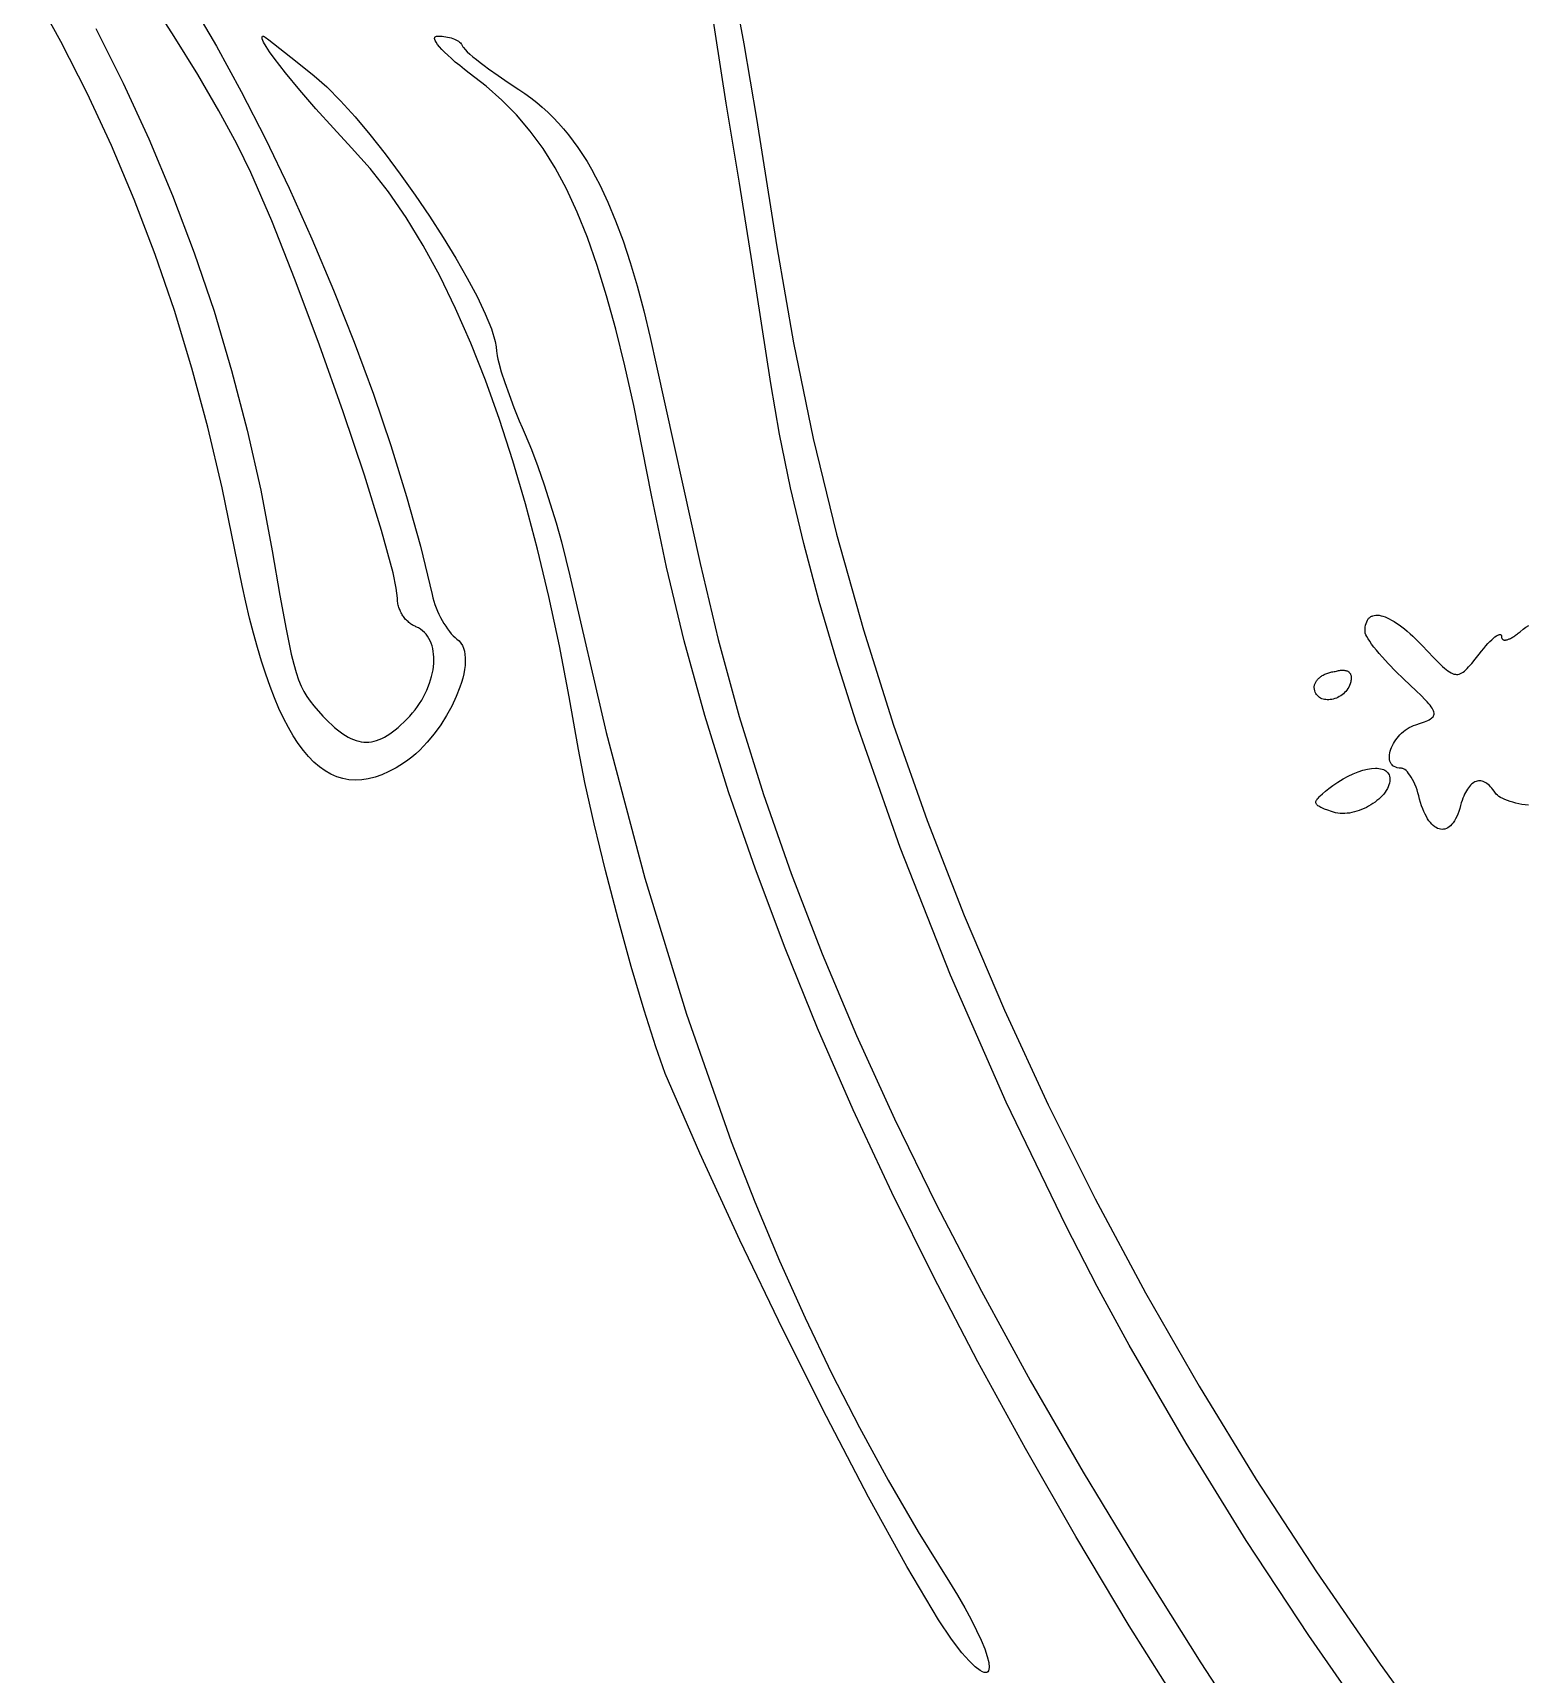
# Model space of a CAD drawing. Header units: inches. Extents: x 0.98 to 7.44, y -5.29 to -1.05.
# Drawn here: x 6.3092 to 6.4764, y -2.0261 to -1.8424 of the extents above; entities that cross this region are included whole.
import ezdxf

# ---------------------------------------------------------------- set-up
doc = ezdxf.new("R2010")
doc.units = ezdxf.units.IN
doc.header["$MEASUREMENT"] = 0
doc.layers.add('BLACK', color=250, linetype='CONTINUOUS')

msp = doc.modelspace()

# ---------------------------------------------------------------- linework, layer by layer
at = {"layer": 'BLACK', "linetype": 'CONTINUOUS'}
for p, q in [((6.38739, -1.83583), (6.3888, -1.84363)), ((6.31237, -1.84338), (6.30922, -1.83773)), ((6.32506, -1.84281), (6.3222, -1.83838)), ((6.38683, -1.85027), (6.38496, -1.83807)), ((6.32696, -1.83908), (6.32977, -1.84389)), ((6.31627, -1.84194), (6.31935, -1.84805)), ((6.31531, -1.84915), (6.31237, -1.84338)), ((6.3277, -1.84709), (6.32506, -1.84281)), ((6.32977, -1.84389), (6.33254, -1.84897)), ((6.33489, -1.84295), (6.3349, -1.84285)), ((6.33491, -1.84308), (6.33489, -1.84295)), ((6.3349, -1.84285), (6.33494, -1.84279)), ((6.33506, -1.84344), (6.33491, -1.84308)), ((6.33494, -1.84279), (6.33503, -1.84277)), ((6.33503, -1.84277), (6.33511, -1.84282)), ((6.33534, -1.84393), (6.33506, -1.84344)), ((6.33511, -1.84282), (6.33523, -1.84291)), ((6.33523, -1.84291), (6.33563, -1.84319)), ((6.33573, -1.84453), (6.33534, -1.84393)), ((6.33563, -1.84319), (6.33618, -1.84362)), ((6.33618, -1.84362), (6.33689, -1.84416)), ((6.33689, -1.84416), (6.33864, -1.84555)), ((6.35419, -1.84302), (6.35421, -1.84296)), ((6.3542, -1.84309), (6.35419, -1.84302)), ((6.35422, -1.84317), (6.3542, -1.84309)), ((6.35421, -1.84296), (6.35423, -1.8429)), ((6.35425, -1.84326), (6.35422, -1.84317)), ((6.35423, -1.8429), (6.35428, -1.84286)), ((6.35436, -1.84347), (6.35425, -1.84326)), ((6.35428, -1.84286), (6.35434, -1.84282)), ((6.35434, -1.84282), (6.35441, -1.84279)), ((6.35452, -1.84371), (6.35436, -1.84347)), ((6.35441, -1.84279), (6.3545, -1.84278)), ((6.3545, -1.84278), (6.35461, -1.84277)), ((6.35473, -1.84397), (6.35452, -1.84371)), ((6.35461, -1.84277), (6.35482, -1.84278)), ((6.355, -1.84426), (6.35473, -1.84397)), ((6.35482, -1.84278), (6.35503, -1.84279)), ((6.35531, -1.84458), (6.355, -1.84426)), ((6.35503, -1.84279), (6.35524, -1.84282)), ((6.35524, -1.84282), (6.35545, -1.84285)), ((6.35545, -1.84285), (6.35566, -1.84289)), ((6.35566, -1.84289), (6.35586, -1.84293)), ((6.35586, -1.84293), (6.35606, -1.84299)), ((6.35606, -1.84299), (6.35624, -1.84305)), ((6.35624, -1.84305), (6.35642, -1.84312)), ((6.35642, -1.84312), (6.35659, -1.84319)), ((6.35659, -1.84319), (6.35674, -1.84327)), ((6.35674, -1.84327), (6.35688, -1.84336)), ((6.35688, -1.84336), (6.357, -1.84345)), ((6.357, -1.84345), (6.3571, -1.84354)), ((6.3571, -1.84354), (6.35719, -1.84364)), ((6.35719, -1.84364), (6.35722, -1.84369)), ((6.35722, -1.84369), (6.35725, -1.84375)), ((6.35725, -1.84375), (6.35727, -1.84382)), ((6.35727, -1.84382), (6.35731, -1.84389)), ((6.35731, -1.84389), (6.35736, -1.84398)), ((6.35736, -1.84398), (6.35743, -1.84407)), ((6.35743, -1.84407), (6.35762, -1.84429)), ((6.35762, -1.84429), (6.35786, -1.84453)), ((6.3888, -1.84363), (6.39022, -1.85199)), ((6.33623, -1.84523), (6.33573, -1.84453)), ((6.33751, -1.84689), (6.33623, -1.84523)), ((6.33864, -1.84555), (6.34072, -1.84722)), ((6.35567, -1.84493), (6.35531, -1.84458)), ((6.35608, -1.84529), (6.35567, -1.84493)), ((6.35652, -1.84568), (6.35608, -1.84529)), ((6.35701, -1.84608), (6.35652, -1.84568)), ((6.35753, -1.8465), (6.35701, -1.84608)), ((6.35786, -1.84453), (6.35815, -1.84479)), ((6.35815, -1.84479), (6.35849, -1.84508)), ((6.35849, -1.84508), (6.35888, -1.84539)), ((6.35888, -1.84539), (6.3593, -1.84572)), ((6.3593, -1.84572), (6.35976, -1.84607)), ((6.35976, -1.84607), (6.36025, -1.84643)), ((6.31935, -1.84805), (6.32222, -1.85428)), ((6.33005, -1.85113), (6.3277, -1.84709)), ((6.3391, -1.84882), (6.33751, -1.84689)), ((6.34072, -1.84722), (6.34214, -1.84847)), ((6.35808, -1.84694), (6.35753, -1.8465)), ((6.35997, -1.84839), (6.35808, -1.84694)), ((6.36025, -1.84643), (6.36131, -1.84718)), ((6.36131, -1.84718), (6.36245, -1.84796)), ((6.36245, -1.84796), (6.36364, -1.84875)), ((6.31804, -1.85503), (6.31531, -1.84915)), ((6.33254, -1.84897), (6.33526, -1.85429)), ((6.34091, -1.85092), (6.3391, -1.84882)), ((6.34214, -1.84847), (6.34367, -1.85001)), ((6.34367, -1.85001), (6.34529, -1.8518)), ((6.36173, -1.84993), (6.35997, -1.84839)), ((6.36337, -1.8516), (6.36173, -1.84993)), ((6.36364, -1.84875), (6.36432, -1.84921)), ((6.36432, -1.84921), (6.36499, -1.8497)), ((6.36499, -1.8497), (6.36563, -1.85021)), ((6.33206, -1.85482), (6.33005, -1.85113)), ((6.34287, -1.8531), (6.34091, -1.85092)), ((6.34529, -1.8518), (6.34696, -1.85379)), ((6.36491, -1.8534), (6.36337, -1.8516)), ((6.36563, -1.85021), (6.36626, -1.85075)), ((6.36626, -1.85075), (6.36688, -1.85131)), ((6.36688, -1.85131), (6.36747, -1.8519)), ((6.38832, -1.85924), (6.38683, -1.85027)), ((6.34489, -1.85527), (6.34287, -1.8531)), ((6.36634, -1.85537), (6.36491, -1.8534)), ((6.36747, -1.8519), (6.36806, -1.85251)), ((6.36806, -1.85251), (6.36863, -1.85316)), ((6.36863, -1.85316), (6.36918, -1.85383)), ((6.39022, -1.85199), (6.39253, -1.86638)), ((6.32058, -1.86105), (6.31804, -1.85503)), ((6.32222, -1.85428), (6.32487, -1.86062)), ((6.3329, -1.8565), (6.33206, -1.85482)), ((6.33526, -1.85429), (6.33791, -1.8598)), ((6.34699, -1.8576), (6.34489, -1.85527)), ((6.34696, -1.85379), (6.34866, -1.85595)), ((6.36769, -1.85752), (6.36634, -1.85537)), ((6.36918, -1.85383), (6.36972, -1.85453)), ((6.36972, -1.85453), (6.37025, -1.85526)), ((6.37025, -1.85526), (6.37076, -1.85603)), ((6.33364, -1.85805), (6.3329, -1.8565)), ((6.34866, -1.85595), (6.35036, -1.85822)), ((6.37076, -1.85603), (6.37127, -1.85683)), ((6.37127, -1.85683), (6.37176, -1.85766)), ((6.33598, -1.86346), (6.33364, -1.85805)), ((6.34904, -1.8602), (6.34699, -1.8576)), ((6.35036, -1.85822), (6.35203, -1.86057)), ((6.36897, -1.85989), (6.36769, -1.85752)), ((6.37176, -1.85766), (6.37223, -1.85853)), ((6.37223, -1.85853), (6.3727, -1.85944)), ((6.32293, -1.86721), (6.32058, -1.86105)), ((6.32487, -1.86062), (6.3273, -1.86705)), ((6.33791, -1.8598), (6.34046, -1.86546)), ((6.35101, -1.86307), (6.34904, -1.8602)), ((6.35203, -1.86057), (6.35364, -1.86295)), ((6.37017, -1.86248), (6.36897, -1.85989)), ((6.3727, -1.85944), (6.37361, -1.86137)), ((6.38975, -1.86816), (6.38832, -1.85924)), ((6.37131, -1.86532), (6.37017, -1.86248)), ((6.37361, -1.86137), (6.37447, -1.86345)), ((6.3386, -1.87008), (6.33598, -1.86346)), ((6.35292, -1.86621), (6.35101, -1.86307)), ((6.35364, -1.86295), (6.35517, -1.86532)), ((6.37447, -1.86345), (6.3753, -1.8657)), ((6.34046, -1.86546), (6.3429, -1.87122)), ((6.35477, -1.8696), (6.35292, -1.86621)), ((6.35517, -1.86532), (6.35658, -1.86764)), ((6.37241, -1.86844), (6.37131, -1.86532)), ((6.3753, -1.8657), (6.3761, -1.86812)), ((6.39253, -1.86638), (6.39436, -1.87711)), ((6.32508, -1.8735), (6.32293, -1.86721)), ((6.3273, -1.86705), (6.32951, -1.87358)), ((6.35658, -1.86764), (6.35786, -1.86986)), ((6.3761, -1.86812), (6.37687, -1.87073)), ((6.39183, -1.88166), (6.38975, -1.86816)), ((6.34133, -1.87738), (6.3386, -1.87008)), ((6.35655, -1.87325), (6.35477, -1.8696)), ((6.35786, -1.86986), (6.35897, -1.87194)), ((6.37346, -1.87186), (6.37241, -1.86844)), ((6.3429, -1.87122), (6.3452, -1.87703)), ((6.35897, -1.87194), (6.35987, -1.87385)), ((6.37449, -1.87559), (6.37346, -1.87186)), ((6.37687, -1.87073), (6.37762, -1.87352)), ((6.32704, -1.87995), (6.32508, -1.8735)), ((6.32951, -1.87358), (6.33148, -1.88019)), ((6.35825, -1.87715), (6.35655, -1.87325)), ((6.35987, -1.87385), (6.36056, -1.87553)), ((6.37762, -1.87352), (6.37835, -1.87652)), ((6.36056, -1.87553), (6.36099, -1.87695)), ((6.3755, -1.87967), (6.37449, -1.87559)), ((6.34397, -1.88484), (6.34133, -1.87738)), ((6.3452, -1.87703), (6.34735, -1.88285)), ((6.35989, -1.8813), (6.35825, -1.87715)), ((6.36099, -1.87695), (6.3611, -1.87754)), ((6.3611, -1.87754), (6.36114, -1.87805)), ((6.37835, -1.87652), (6.37906, -1.87972)), ((6.39436, -1.87711), (6.39659, -1.88783)), ((6.36114, -1.87805), (6.36116, -1.87827)), ((6.36116, -1.87827), (6.3612, -1.87857)), ((6.3612, -1.87857), (6.36128, -1.87893)), ((6.36128, -1.87893), (6.36139, -1.87935)), ((6.36139, -1.87935), (6.36167, -1.88036)), ((6.32882, -1.88656), (6.32704, -1.87995)), ((6.33148, -1.88019), (6.33323, -1.88687)), ((6.36167, -1.88036), (6.36206, -1.88156)), ((6.3765, -1.88411), (6.3755, -1.87967)), ((6.37906, -1.87972), (6.38392, -1.9018)), ((6.34735, -1.88285), (6.34931, -1.88862)), ((6.36146, -1.88568), (6.35989, -1.8813)), ((6.36206, -1.88156), (6.36253, -1.8829)), ((6.36253, -1.8829), (6.36307, -1.88434)), ((6.39281, -1.88735), (6.39183, -1.88166)), ((6.34634, -1.89192), (6.34397, -1.88484)), ((6.36307, -1.88434), (6.36368, -1.88584)), ((6.3785, -1.89416), (6.3765, -1.88411)), ((6.33042, -1.89333), (6.32882, -1.88656)), ((6.36295, -1.8903), (6.36146, -1.88568)), ((6.36368, -1.88584), (6.364, -1.8866)), ((6.364, -1.8866), (6.36433, -1.88736)), ((6.33323, -1.88687), (6.33473, -1.89361)), ((6.36433, -1.88736), (6.36503, -1.88905)), ((6.39404, -1.89333), (6.39281, -1.88735)), ((6.39659, -1.88783), (6.3992, -1.89854)), ((6.34931, -1.88862), (6.35107, -1.89432)), ((6.36437, -1.89514), (6.36295, -1.8903)), ((6.36503, -1.88905), (6.36574, -1.89094)), ((6.34827, -1.89811), (6.34634, -1.89192)), ((6.36574, -1.89094), (6.36645, -1.89299)), ((6.33183, -1.90027), (6.33042, -1.89333)), ((6.33473, -1.89361), (6.336, -1.90041)), ((6.36645, -1.89299), (6.36715, -1.89512)), ((6.39553, -1.89958), (6.39404, -1.89333)), ((6.35107, -1.89432), (6.35262, -1.89988)), ((6.36571, -1.90021), (6.36437, -1.89514)), ((6.36715, -1.89512), (6.3678, -1.89726)), ((6.38015, -1.90223), (6.3785, -1.89416)), ((6.3678, -1.89726), (6.3684, -1.89937)), ((6.34956, -1.90287), (6.34827, -1.89811)), ((6.3684, -1.89937), (6.36891, -1.90136)), ((6.39727, -1.90606), (6.39553, -1.89958)), ((6.3992, -1.89854), (6.4022, -1.90924)), ((6.33264, -1.90427), (6.33183, -1.90027)), ((6.336, -1.90041), (6.33688, -1.90538)), ((6.35262, -1.89988), (6.35392, -1.90527)), ((6.36698, -1.9055), (6.36571, -1.90021)), ((6.36891, -1.90136), (6.36933, -1.90319)), ((6.34991, -1.90456), (6.34956, -1.90287)), ((6.36933, -1.90319), (6.37341, -1.92072)), ((6.38214, -1.91046), (6.38015, -1.90223)), ((6.38392, -1.9018), (6.38594, -1.91033)), ((6.33305, -1.90614), (6.33264, -1.90427)), ((6.35003, -1.90569), (6.34991, -1.90456)), ((6.33348, -1.90792), (6.33305, -1.90614)), ((6.33688, -1.90538), (6.33757, -1.90916)), ((6.35003, -1.90582), (6.35003, -1.90569)), ((6.35004, -1.90595), (6.35003, -1.90582)), ((6.35005, -1.90608), (6.35004, -1.90595)), ((6.35007, -1.90621), (6.35005, -1.90608)), ((6.3501, -1.90634), (6.35007, -1.90621)), ((6.35013, -1.90647), (6.3501, -1.90634)), ((6.35016, -1.90659), (6.35013, -1.90647)), ((6.3502, -1.90672), (6.35016, -1.90659)), ((6.35024, -1.90684), (6.3502, -1.90672)), ((6.35029, -1.90696), (6.35024, -1.90684)), ((6.35034, -1.90708), (6.35029, -1.90696)), ((6.35392, -1.90527), (6.35401, -1.90564)), ((6.35401, -1.90564), (6.35411, -1.90601)), ((6.35411, -1.90601), (6.35423, -1.90639)), ((6.35423, -1.90639), (6.35437, -1.90676)), ((6.35437, -1.90676), (6.35452, -1.90713)), ((6.36817, -1.91101), (6.36698, -1.9055)), ((6.39922, -1.91274), (6.39727, -1.90606)), ((6.33391, -1.90962), (6.33348, -1.90792)), ((6.3504, -1.9072), (6.35034, -1.90708)), ((6.35045, -1.90732), (6.3504, -1.9072)), ((6.35052, -1.90743), (6.35045, -1.90732)), ((6.35058, -1.90754), (6.35052, -1.90743)), ((6.35065, -1.90765), (6.35058, -1.90754)), ((6.35073, -1.90776), (6.35065, -1.90765)), ((6.3508, -1.90786), (6.35073, -1.90776)), ((6.35088, -1.90796), (6.3508, -1.90786)), ((6.35096, -1.90806), (6.35088, -1.90796)), ((6.35105, -1.90815), (6.35096, -1.90806)), ((6.35114, -1.90824), (6.35105, -1.90815)), ((6.35123, -1.90832), (6.35114, -1.90824)), ((6.35132, -1.90841), (6.35123, -1.90832)), ((6.35141, -1.90848), (6.35132, -1.90841)), ((6.35151, -1.90855), (6.35141, -1.90848)), ((6.3516, -1.90862), (6.35151, -1.90855)), ((6.3517, -1.90868), (6.3516, -1.90862)), ((6.3518, -1.90874), (6.3517, -1.90868)), ((6.35191, -1.9088), (6.3518, -1.90874)), ((6.35201, -1.90884), (6.35191, -1.9088)), ((6.35452, -1.90713), (6.35469, -1.90749)), ((6.35469, -1.90749), (6.35486, -1.90785)), ((6.35486, -1.90785), (6.35505, -1.90819)), ((6.35505, -1.90819), (6.35524, -1.90852)), ((6.35524, -1.90852), (6.35544, -1.90884)), ((6.45839, -1.90893), (6.45843, -1.90871)), ((6.45843, -1.90871), (6.45848, -1.90851)), ((6.45848, -1.90851), (6.45855, -1.90833)), ((6.45855, -1.90833), (6.45863, -1.90816)), ((6.45863, -1.90816), (6.45873, -1.90802)), ((6.45873, -1.90802), (6.45878, -1.90796)), ((6.45878, -1.90796), (6.45883, -1.9079)), ((6.45883, -1.9079), (6.45889, -1.90785)), ((6.45889, -1.90785), (6.45895, -1.9078)), ((6.45895, -1.9078), (6.45902, -1.90776)), ((6.45902, -1.90776), (6.45909, -1.90772)), ((6.45909, -1.90772), (6.45916, -1.90769)), ((6.45916, -1.90769), (6.45924, -1.90766)), ((6.45924, -1.90766), (6.45939, -1.90762)), ((6.45939, -1.90762), (6.45957, -1.9076)), ((6.45957, -1.9076), (6.45975, -1.90759)), ((6.45975, -1.90759), (6.45994, -1.90761)), ((6.45994, -1.90761), (6.46015, -1.90765)), ((6.46015, -1.90765), (6.46037, -1.90771)), ((6.46037, -1.90771), (6.4606, -1.90779)), ((6.4606, -1.90779), (6.46083, -1.90789)), ((6.46083, -1.90789), (6.46108, -1.90801)), ((6.46108, -1.90801), (6.46134, -1.90814)), ((6.46134, -1.90814), (6.46161, -1.9083)), ((6.46161, -1.9083), (6.46188, -1.90848)), ((6.46188, -1.90848), (6.46217, -1.90868)), ((6.46217, -1.90868), (6.46247, -1.9089)), ((6.47638, -1.90894), (6.4767, -1.90875)), ((6.33436, -1.91123), (6.33391, -1.90962)), ((6.33757, -1.90916), (6.33816, -1.91197)), ((6.35211, -1.90888), (6.35201, -1.90884)), ((6.35238, -1.90901), (6.35211, -1.90888)), ((6.35262, -1.90916), (6.35238, -1.90901)), ((6.35285, -1.90933), (6.35262, -1.90916)), ((6.35306, -1.90953), (6.35285, -1.90933)), ((6.35325, -1.90973), (6.35306, -1.90953)), ((6.35342, -1.90996), (6.35325, -1.90973)), ((6.35357, -1.91021), (6.35342, -1.90996)), ((6.3537, -1.91047), (6.35357, -1.91021)), ((6.35382, -1.91074), (6.3537, -1.91047)), ((6.35544, -1.90884), (6.35564, -1.90914)), ((6.35564, -1.90914), (6.35585, -1.90941)), ((6.35585, -1.90941), (6.35606, -1.90967)), ((6.35606, -1.90967), (6.35627, -1.9099)), ((6.35627, -1.9099), (6.35649, -1.9101)), ((6.35649, -1.9101), (6.3567, -1.91027)), ((6.3567, -1.91027), (6.35694, -1.91047)), ((6.35694, -1.91047), (6.35714, -1.91071)), ((6.38446, -1.91883), (6.38214, -1.91046)), ((6.38594, -1.91033), (6.38831, -1.91894)), ((6.4022, -1.90924), (6.40558, -1.91992)), ((6.45836, -1.90944), (6.45837, -1.90918)), ((6.45837, -1.90951), (6.45836, -1.90944)), ((6.45837, -1.90918), (6.45839, -1.90893)), ((6.45838, -1.90959), (6.45837, -1.90951)), ((6.45845, -1.90978), (6.45838, -1.90959)), ((6.45856, -1.90999), (6.45845, -1.90978)), ((6.4587, -1.91025), (6.45856, -1.90999)), ((6.45889, -1.91052), (6.4587, -1.91025)), ((6.4591, -1.91083), (6.45889, -1.91052)), ((6.46247, -1.9089), (6.46277, -1.90913)), ((6.46277, -1.90913), (6.46308, -1.90939)), ((6.46308, -1.90939), (6.4634, -1.90967)), ((6.4634, -1.90967), (6.46373, -1.90996)), ((6.46373, -1.90996), (6.46406, -1.91028)), ((6.46406, -1.91028), (6.4644, -1.91061)), ((6.4644, -1.91061), (6.46475, -1.91097)), ((6.47212, -1.91078), (6.47234, -1.91055)), ((6.47234, -1.91055), (6.47254, -1.91035)), ((6.47254, -1.91035), (6.47273, -1.91018)), ((6.47273, -1.91018), (6.47291, -1.91003)), ((6.47291, -1.91003), (6.47307, -1.90992)), ((6.47307, -1.90992), (6.47322, -1.90983)), ((6.47322, -1.90983), (6.47334, -1.90978)), ((6.47334, -1.90978), (6.47339, -1.90976)), ((6.47339, -1.90976), (6.47344, -1.90975)), ((6.47344, -1.90975), (6.47349, -1.90975)), ((6.47349, -1.90975), (6.47353, -1.90976)), ((6.47353, -1.90976), (6.47356, -1.90978)), ((6.47356, -1.90978), (6.47359, -1.90981)), ((6.47359, -1.90981), (6.47361, -1.90984)), ((6.47361, -1.90984), (6.47363, -1.90988)), ((6.47363, -1.90988), (6.47364, -1.90994)), ((6.47364, -1.90994), (6.47364, -1.91)), ((6.47364, -1.91), (6.47364, -1.91006)), ((6.47364, -1.91006), (6.47365, -1.91011)), ((6.47365, -1.91011), (6.47366, -1.91017)), ((6.47366, -1.91017), (6.47368, -1.91021)), ((6.47368, -1.91021), (6.47371, -1.91025)), ((6.47371, -1.91025), (6.47374, -1.91029)), ((6.47374, -1.91029), (6.47377, -1.91031)), ((6.47377, -1.91031), (6.47381, -1.91034)), ((6.47381, -1.91034), (6.47385, -1.91036)), ((6.47385, -1.91036), (6.4739, -1.91037)), ((6.4739, -1.91037), (6.47395, -1.91038)), ((6.47395, -1.91038), (6.47401, -1.91038)), ((6.47401, -1.91038), (6.47407, -1.91038)), ((6.47407, -1.91038), (6.47413, -1.91037)), ((6.47413, -1.91037), (6.4742, -1.91036)), ((6.4742, -1.91036), (6.47427, -1.91034)), ((6.47427, -1.91034), (6.47434, -1.91032)), ((6.47434, -1.91032), (6.47441, -1.91029)), ((6.47441, -1.91029), (6.47449, -1.91026)), ((6.47449, -1.91026), (6.47458, -1.91023)), ((6.47458, -1.91023), (6.47466, -1.91019)), ((6.47466, -1.91019), (6.47475, -1.91014)), ((6.47475, -1.91014), (6.47484, -1.91009)), ((6.47484, -1.91009), (6.47493, -1.91003)), ((6.47493, -1.91003), (6.47502, -1.90998)), ((6.47502, -1.90998), (6.47512, -1.90991)), ((6.47512, -1.90991), (6.47522, -1.90984)), ((6.47522, -1.90984), (6.47531, -1.90977)), ((6.47531, -1.90977), (6.47542, -1.9097)), ((6.47542, -1.9097), (6.47552, -1.90961)), ((6.47552, -1.90961), (6.47562, -1.90953)), ((6.47562, -1.90953), (6.47572, -1.90944)), ((6.47572, -1.90944), (6.47606, -1.90917)), ((6.47606, -1.90917), (6.47638, -1.90894)), ((6.33482, -1.91276), (6.33436, -1.91123)), ((6.33816, -1.91197), (6.33843, -1.91308)), ((6.35391, -1.91103), (6.35382, -1.91074)), ((6.35399, -1.91133), (6.35391, -1.91103)), ((6.35405, -1.91165), (6.35399, -1.91133)), ((6.35409, -1.91197), (6.35405, -1.91165)), ((6.35412, -1.9123), (6.35409, -1.91197)), ((6.35412, -1.91265), (6.35412, -1.9123)), ((6.35714, -1.91071), (6.35731, -1.91099)), ((6.35731, -1.91099), (6.35744, -1.91129)), ((6.35744, -1.91129), (6.35754, -1.91163)), ((6.35754, -1.91163), (6.3576, -1.91199)), ((6.3576, -1.91199), (6.35764, -1.91238)), ((6.35764, -1.91238), (6.35764, -1.9128)), ((6.36928, -1.91672), (6.36817, -1.91101)), ((6.45935, -1.91116), (6.4591, -1.91083)), ((6.45963, -1.91151), (6.45935, -1.91116)), ((6.45994, -1.91187), (6.45963, -1.91151)), ((6.46027, -1.91225), (6.45994, -1.91187)), ((6.461, -1.91305), (6.46027, -1.91225)), ((6.46475, -1.91097), (6.46604, -1.91234)), ((6.46604, -1.91234), (6.46657, -1.91288)), ((6.4707, -1.9125), (6.47114, -1.91194)), ((6.47114, -1.91194), (6.4714, -1.91161)), ((6.4714, -1.91161), (6.47165, -1.91131)), ((6.47165, -1.91131), (6.47189, -1.91103)), ((6.47189, -1.91103), (6.47212, -1.91078)), ((6.33529, -1.9142), (6.33482, -1.91276)), ((6.33578, -1.91556), (6.33529, -1.9142)), ((6.33843, -1.91308), (6.33869, -1.91402)), ((6.33869, -1.91402), (6.33896, -1.91483)), ((6.35387, -1.91446), (6.35403, -1.91372)), ((6.35403, -1.91372), (6.35411, -1.913)), ((6.35411, -1.913), (6.35412, -1.91265)), ((6.35746, -1.91416), (6.35735, -1.91464)), ((6.35755, -1.91369), (6.35746, -1.91416)), ((6.35761, -1.91323), (6.35755, -1.91369)), ((6.35764, -1.9128), (6.35761, -1.91323)), ((6.4014, -1.91958), (6.39922, -1.91274)), ((6.45358, -1.91435), (6.45367, -1.9143)), ((6.45367, -1.9143), (6.45377, -1.91425)), ((6.45377, -1.91425), (6.45387, -1.9142)), ((6.45387, -1.9142), (6.45397, -1.91415)), ((6.45397, -1.91415), (6.45407, -1.91411)), ((6.45407, -1.91411), (6.45418, -1.91407)), ((6.45418, -1.91407), (6.4543, -1.91403)), ((6.4543, -1.91403), (6.45441, -1.914)), ((6.45441, -1.914), (6.45453, -1.91397)), ((6.45453, -1.91397), (6.45465, -1.91394)), ((6.45465, -1.91394), (6.45477, -1.91392)), ((6.45477, -1.91392), (6.4549, -1.9139)), ((6.4549, -1.9139), (6.45503, -1.91388)), ((6.45503, -1.91388), (6.45516, -1.91385)), ((6.45516, -1.91385), (6.45528, -1.91382)), ((6.45528, -1.91382), (6.4554, -1.91379)), ((6.4554, -1.91379), (6.45552, -1.91377)), ((6.45552, -1.91377), (6.45563, -1.91376)), ((6.45563, -1.91376), (6.45573, -1.91375)), ((6.45573, -1.91375), (6.45584, -1.91375)), ((6.45584, -1.91375), (6.45593, -1.91375)), ((6.45593, -1.91375), (6.45603, -1.91376)), ((6.45603, -1.91376), (6.45611, -1.91377)), ((6.45611, -1.91377), (6.4562, -1.91379)), ((6.4562, -1.91379), (6.45628, -1.91381)), ((6.45628, -1.91381), (6.45635, -1.91384)), ((6.45635, -1.91384), (6.45642, -1.91387)), ((6.45642, -1.91387), (6.45648, -1.91391)), ((6.45648, -1.91391), (6.45654, -1.91395)), ((6.45654, -1.91395), (6.45659, -1.914)), ((6.45659, -1.914), (6.45664, -1.91405)), ((6.45664, -1.91405), (6.45668, -1.91411)), ((6.45668, -1.91411), (6.45672, -1.91417)), ((6.45672, -1.91417), (6.45675, -1.91424)), ((6.45675, -1.91424), (6.45677, -1.91431)), ((6.45677, -1.91431), (6.45679, -1.91439)), ((6.4618, -1.91388), (6.461, -1.91305)), ((6.46267, -1.91472), (6.4618, -1.91388)), ((6.46657, -1.91288), (6.46704, -1.91333)), ((6.46704, -1.91333), (6.46725, -1.91352)), ((6.46725, -1.91352), (6.46745, -1.91368)), ((6.46745, -1.91368), (6.46764, -1.91383)), ((6.46764, -1.91383), (6.46782, -1.91395)), ((6.46782, -1.91395), (6.46799, -1.91405)), ((6.46799, -1.91405), (6.46816, -1.91413)), ((6.46816, -1.91413), (6.46831, -1.91418)), ((6.46831, -1.91418), (6.46847, -1.91421)), ((6.46847, -1.91421), (6.46861, -1.91423)), ((6.46861, -1.91423), (6.46876, -1.91422)), ((6.46876, -1.91422), (6.4689, -1.91419)), ((6.4689, -1.91419), (6.46905, -1.91413)), ((6.46905, -1.91413), (6.46919, -1.91406)), ((6.46919, -1.91406), (6.46933, -1.91397)), ((6.46933, -1.91397), (6.46948, -1.91386)), ((6.46948, -1.91386), (6.46963, -1.91372)), ((6.46963, -1.91372), (6.46979, -1.91357)), ((6.46979, -1.91357), (6.46996, -1.91339)), ((6.46996, -1.91339), (6.47031, -1.91299)), ((6.47031, -1.91299), (6.4707, -1.9125)), ((6.33627, -1.91684), (6.33578, -1.91556)), ((6.33896, -1.91483), (6.33925, -1.91553)), ((6.33925, -1.91553), (6.33955, -1.91614)), ((6.33955, -1.91614), (6.33989, -1.9167)), ((6.35297, -1.91673), (6.35334, -1.91597)), ((6.35334, -1.91597), (6.35364, -1.91522)), ((6.35364, -1.91522), (6.35387, -1.91446)), ((6.35704, -1.91565), (6.35663, -1.9167)), ((6.3572, -1.91514), (6.35704, -1.91565)), ((6.35735, -1.91464), (6.3572, -1.91514)), ((6.45267, -1.91561), (6.45268, -1.91553)), ((6.45267, -1.91569), (6.45267, -1.91561)), ((6.45269, -1.91588), (6.45267, -1.91569)), ((6.45268, -1.91553), (6.45269, -1.91546)), ((6.45269, -1.91546), (6.45271, -1.91538)), ((6.45273, -1.91605), (6.45269, -1.91588)), ((6.45271, -1.91538), (6.45274, -1.9153)), ((6.45278, -1.91621), (6.45273, -1.91605)), ((6.45274, -1.9153), (6.45277, -1.91523)), ((6.45277, -1.91523), (6.4528, -1.91515)), ((6.4528, -1.91515), (6.45284, -1.91508)), ((6.45284, -1.91508), (6.45289, -1.915)), ((6.45289, -1.915), (6.45294, -1.91493)), ((6.45294, -1.91493), (6.45299, -1.91486)), ((6.45299, -1.91486), (6.45305, -1.91479)), ((6.45305, -1.91479), (6.45311, -1.91472)), ((6.45311, -1.91472), (6.45318, -1.91465)), ((6.45318, -1.91465), (6.45325, -1.91459)), ((6.45325, -1.91459), (6.45333, -1.91453)), ((6.45333, -1.91453), (6.45341, -1.91447)), ((6.45341, -1.91447), (6.45349, -1.91441)), ((6.45349, -1.91441), (6.45358, -1.91435)), ((6.45621, -1.91612), (6.45608, -1.91626)), ((6.45633, -1.91597), (6.45621, -1.91612)), ((6.45644, -1.91581), (6.45633, -1.91597)), ((6.45654, -1.91564), (6.45644, -1.91581)), ((6.45662, -1.91546), (6.45654, -1.91564)), ((6.4567, -1.91527), (6.45662, -1.91546)), ((6.45673, -1.91516), (6.4567, -1.91527)), ((6.45676, -1.91505), (6.45673, -1.91516)), ((6.45678, -1.91494), (6.45676, -1.91505)), ((6.4568, -1.91484), (6.45678, -1.91494)), ((6.45679, -1.91439), (6.45681, -1.91447)), ((6.45681, -1.91474), (6.4568, -1.91484)), ((6.45681, -1.91447), (6.45681, -1.91456)), ((6.45681, -1.91456), (6.45682, -1.91465)), ((6.45682, -1.91465), (6.45681, -1.91474)), ((6.46342, -1.91543), (6.46267, -1.91472)), ((6.46408, -1.91606), (6.46342, -1.91543)), ((6.46464, -1.9166), (6.46408, -1.91606)), ((6.33678, -1.91803), (6.33627, -1.91684)), ((6.33989, -1.9167), (6.34026, -1.91723)), ((6.34026, -1.91723), (6.34068, -1.91775)), ((6.34068, -1.91775), (6.3417, -1.91888)), ((6.35201, -1.91819), (6.35227, -1.91783)), ((6.35227, -1.91783), (6.35252, -1.91747)), ((6.35252, -1.91747), (6.35276, -1.9171)), ((6.35276, -1.9171), (6.35297, -1.91673)), ((6.35613, -1.91776), (6.35554, -1.91882)), ((6.35663, -1.9167), (6.35613, -1.91776)), ((6.37031, -1.92263), (6.36928, -1.91672)), ((6.45285, -1.91636), (6.45278, -1.91621)), ((6.45294, -1.91649), (6.45285, -1.91636)), ((6.45303, -1.9166), (6.45294, -1.91649)), ((6.45314, -1.91671), (6.45303, -1.9166)), ((6.45326, -1.9168), (6.45314, -1.91671)), ((6.45339, -1.91687), (6.45326, -1.9168)), ((6.45352, -1.91694), (6.45339, -1.91687)), ((6.45367, -1.91699), (6.45352, -1.91694)), ((6.45382, -1.91702), (6.45367, -1.91699)), ((6.45398, -1.91705), (6.45382, -1.91702)), ((6.45414, -1.91706), (6.45398, -1.91705)), ((6.45431, -1.91706), (6.45414, -1.91706)), ((6.45447, -1.91704), (6.45431, -1.91706)), ((6.45464, -1.91702), (6.45447, -1.91704)), ((6.45481, -1.91698), (6.45464, -1.91702)), ((6.45498, -1.91693), (6.45481, -1.91698)), ((6.45515, -1.91687), (6.45498, -1.91693)), ((6.45532, -1.9168), (6.45515, -1.91687)), ((6.45548, -1.91671), (6.45532, -1.9168)), ((6.45564, -1.91662), (6.45548, -1.91671)), ((6.45579, -1.91651), (6.45564, -1.91662)), ((6.45594, -1.91639), (6.45579, -1.91651)), ((6.45608, -1.91626), (6.45594, -1.91639)), ((6.46511, -1.91708), (6.46464, -1.9166)), ((6.46531, -1.9173), (6.46511, -1.91708)), ((6.46549, -1.9175), (6.46531, -1.9173)), ((6.46564, -1.91768), (6.46549, -1.9175)), ((6.46577, -1.91786), (6.46564, -1.91768)), ((6.46588, -1.91802), (6.46577, -1.91786)), ((6.3373, -1.91914), (6.33678, -1.91803)), ((6.33783, -1.92016), (6.3373, -1.91914)), ((6.3417, -1.91888), (6.34236, -1.91957)), ((6.34236, -1.91957), (6.34268, -1.91988)), ((6.35043, -1.91988), (6.35075, -1.91957)), ((6.35075, -1.91957), (6.35142, -1.91888)), ((6.35142, -1.91888), (6.35172, -1.91854)), ((6.35172, -1.91854), (6.35201, -1.91819)), ((6.35554, -1.91882), (6.35488, -1.91986)), ((6.38712, -1.92736), (6.38446, -1.91883)), ((6.38831, -1.91894), (6.39103, -1.92766)), ((6.40633, -1.93361), (6.4014, -1.91958)), ((6.46406, -1.91986), (6.46457, -1.91968)), ((6.46457, -1.91968), (6.46501, -1.91952)), ((6.46501, -1.91952), (6.4652, -1.91944)), ((6.4652, -1.91944), (6.46538, -1.91937)), ((6.46538, -1.91937), (6.46554, -1.91929)), ((6.46554, -1.91929), (6.46568, -1.91921)), ((6.46568, -1.91921), (6.46579, -1.91913)), ((6.46579, -1.91913), (6.46589, -1.91905)), ((6.46596, -1.91817), (6.46588, -1.91802)), ((6.46589, -1.91905), (6.46597, -1.91896)), ((6.46603, -1.9183), (6.46596, -1.91817)), ((6.46597, -1.91896), (6.46603, -1.91887)), ((6.46607, -1.91843), (6.46603, -1.9183)), ((6.46603, -1.91887), (6.46607, -1.91877)), ((6.46609, -1.91855), (6.46607, -1.91843)), ((6.46607, -1.91877), (6.46609, -1.91866)), ((6.46609, -1.91866), (6.46609, -1.91855)), ((6.33838, -1.9211), (6.33783, -1.92016)), ((6.33894, -1.92196), (6.33838, -1.9211)), ((6.34268, -1.91988), (6.343, -1.92016)), ((6.343, -1.92016), (6.34332, -1.92042)), ((6.34332, -1.92042), (6.34362, -1.92066)), ((6.34362, -1.92066), (6.34393, -1.92088)), ((6.34393, -1.92088), (6.34423, -1.92107)), ((6.34423, -1.92107), (6.34453, -1.92124)), ((6.34453, -1.92124), (6.34482, -1.92139)), ((6.34482, -1.92139), (6.34512, -1.92152)), ((6.34512, -1.92152), (6.34541, -1.92162)), ((6.34541, -1.92162), (6.3457, -1.9217)), ((6.34742, -1.9217), (6.34771, -1.92162)), ((6.34771, -1.92162), (6.348, -1.92152)), ((6.348, -1.92152), (6.34829, -1.92139)), ((6.34829, -1.92139), (6.34859, -1.92124)), ((6.34859, -1.92124), (6.34888, -1.92107)), ((6.34888, -1.92107), (6.34918, -1.92088)), ((6.34918, -1.92088), (6.34949, -1.92066)), ((6.34949, -1.92066), (6.3498, -1.92042)), ((6.3498, -1.92042), (6.35011, -1.92016)), ((6.35011, -1.92016), (6.35043, -1.91988)), ((6.35416, -1.92086), (6.35337, -1.92181)), ((6.35488, -1.91986), (6.35416, -1.92086)), ((6.37341, -1.92072), (6.37775, -1.93704)), ((6.40558, -1.91992), (6.40934, -1.93058)), ((6.46165, -1.92176), (6.46179, -1.92156)), ((6.46179, -1.92156), (6.46194, -1.92135)), ((6.46194, -1.92135), (6.4621, -1.92116)), ((6.4621, -1.92116), (6.46227, -1.92097)), ((6.46227, -1.92097), (6.46246, -1.92079)), ((6.46246, -1.92079), (6.46266, -1.92061)), ((6.46266, -1.92061), (6.46287, -1.92045)), ((6.46287, -1.92045), (6.46308, -1.92031)), ((6.46308, -1.92031), (6.46331, -1.92017)), ((6.46331, -1.92017), (6.46355, -1.92005)), ((6.46355, -1.92005), (6.4638, -1.91994)), ((6.4638, -1.91994), (6.46406, -1.91986)), ((6.33951, -1.92274), (6.33894, -1.92196)), ((6.34009, -1.92343), (6.33951, -1.92274)), ((6.34069, -1.92405), (6.34009, -1.92343)), ((6.3457, -1.9217), (6.34598, -1.92176)), ((6.34598, -1.92176), (6.34627, -1.92179)), ((6.34627, -1.92179), (6.34656, -1.9218)), ((6.34656, -1.9218), (6.34684, -1.92179)), ((6.34684, -1.92179), (6.34713, -1.92176)), ((6.34713, -1.92176), (6.34742, -1.9217)), ((6.35164, -1.92348), (6.35119, -1.92383)), ((6.35209, -1.9231), (6.35164, -1.92348)), ((6.35253, -1.92269), (6.35209, -1.9231)), ((6.35296, -1.92226), (6.35253, -1.92269)), ((6.35337, -1.92181), (6.35296, -1.92226)), ((6.37102, -1.92633), (6.37031, -1.92263)), ((6.46109, -1.9234), (6.4611, -1.92321)), ((6.46109, -1.92358), (6.46109, -1.9234)), ((6.4611, -1.92321), (6.46113, -1.92301)), ((6.46113, -1.92301), (6.46118, -1.92281)), ((6.46118, -1.92281), (6.46124, -1.9226)), ((6.46124, -1.9226), (6.46132, -1.92239)), ((6.46132, -1.92239), (6.46142, -1.92218)), ((6.46142, -1.92218), (6.46153, -1.92197)), ((6.46153, -1.92197), (6.46165, -1.92176)), ((6.34131, -1.92458), (6.34069, -1.92405)), ((6.34194, -1.92503), (6.34131, -1.92458)), ((6.34258, -1.9254), (6.34194, -1.92503)), ((6.34909, -1.9251), (6.3483, -1.92545)), ((6.3499, -1.92467), (6.34909, -1.9251)), ((6.35072, -1.92416), (6.3499, -1.92467)), ((6.35119, -1.92383), (6.35072, -1.92416)), ((6.45648, -1.92561), (6.45704, -1.92534)), ((6.45704, -1.92534), (6.45759, -1.92512)), ((6.45759, -1.92512), (6.45812, -1.92495)), ((6.45812, -1.92495), (6.45862, -1.92483)), ((6.45862, -1.92483), (6.45909, -1.92475)), ((6.45909, -1.92475), (6.45953, -1.92473)), ((6.45953, -1.92473), (6.45973, -1.92473)), ((6.45973, -1.92473), (6.45992, -1.92475)), ((6.45992, -1.92475), (6.46011, -1.92478)), ((6.46011, -1.92478), (6.46027, -1.92482)), ((6.46027, -1.92482), (6.46043, -1.92488)), ((6.46043, -1.92488), (6.46057, -1.92494)), ((6.46057, -1.92494), (6.4607, -1.92503)), ((6.4607, -1.92503), (6.46081, -1.92512)), ((6.46081, -1.92512), (6.46091, -1.92523)), ((6.46091, -1.92523), (6.46099, -1.92535)), ((6.46099, -1.92535), (6.46106, -1.92548)), ((6.46111, -1.92376), (6.46109, -1.92358)), ((6.46115, -1.92392), (6.46111, -1.92376)), ((6.46121, -1.92408), (6.46115, -1.92392)), ((6.46128, -1.92422), (6.46121, -1.92408)), ((6.46138, -1.92434), (6.46128, -1.92422)), ((6.46149, -1.92445), (6.46138, -1.92434)), ((6.46163, -1.92454), (6.46149, -1.92445)), ((6.46179, -1.92462), (6.46163, -1.92454)), ((6.46197, -1.92467), (6.46179, -1.92462)), ((6.46217, -1.92471), (6.46197, -1.92467)), ((6.46239, -1.92472), (6.46217, -1.92471)), ((6.46246, -1.92472), (6.46239, -1.92472)), ((6.46252, -1.92474), (6.46246, -1.92472)), ((6.46259, -1.92476), (6.46252, -1.92474)), ((6.46266, -1.92479), (6.46259, -1.92476)), ((6.4628, -1.92487), (6.46266, -1.92479)), ((6.46295, -1.92499), (6.4628, -1.92487)), ((6.4631, -1.92513), (6.46295, -1.92499)), ((6.46324, -1.9253), (6.4631, -1.92513)), ((6.46339, -1.9255), (6.46324, -1.9253)), ((6.34324, -1.92568), (6.34258, -1.9254)), ((6.34392, -1.92589), (6.34324, -1.92568)), ((6.34461, -1.92602), (6.34392, -1.92589)), ((6.34531, -1.92606), (6.34461, -1.92602)), ((6.34604, -1.92603), (6.34531, -1.92606)), ((6.34678, -1.92591), (6.34604, -1.92603)), ((6.34753, -1.92572), (6.34678, -1.92591)), ((6.3483, -1.92545), (6.34753, -1.92572)), ((6.37206, -1.93095), (6.37102, -1.92633)), ((6.45393, -1.92731), (6.45431, -1.92701)), ((6.45431, -1.92701), (6.45475, -1.92666)), ((6.45475, -1.92666), (6.45533, -1.92627)), ((6.45533, -1.92627), (6.4559, -1.92591)), ((6.4559, -1.92591), (6.45648, -1.92561)), ((6.46086, -1.92701), (6.46074, -1.92721)), ((6.46096, -1.9268), (6.46086, -1.92701)), ((6.46104, -1.92659), (6.46096, -1.9268)), ((6.46109, -1.92639), (6.46104, -1.92659)), ((6.46106, -1.92548), (6.4611, -1.92563)), ((6.46113, -1.92618), (6.46109, -1.92639)), ((6.4611, -1.92563), (6.46113, -1.92579)), ((6.46113, -1.92579), (6.46114, -1.92597)), ((6.46114, -1.92597), (6.46113, -1.92618)), ((6.46354, -1.92572), (6.46339, -1.9255)), ((6.46368, -1.92597), (6.46354, -1.92572)), ((6.46381, -1.92624), (6.46368, -1.92597)), ((6.46395, -1.92652), (6.46381, -1.92624)), ((6.46407, -1.92683), (6.46395, -1.92652)), ((6.46419, -1.92715), (6.46407, -1.92683)), ((6.46429, -1.92748), (6.46419, -1.92715)), ((6.46982, -1.92707), (6.46971, -1.92724)), ((6.46993, -1.92691), (6.46982, -1.92707)), ((6.47005, -1.92676), (6.46993, -1.92691)), ((6.47017, -1.92663), (6.47005, -1.92676)), ((6.47029, -1.92652), (6.47017, -1.92663)), ((6.47041, -1.92642), (6.47029, -1.92652)), ((6.47054, -1.92633), (6.47041, -1.92642)), ((6.47066, -1.92626), (6.47054, -1.92633)), ((6.47079, -1.92621), (6.47066, -1.92626)), ((6.47092, -1.92617), (6.47079, -1.92621)), ((6.47106, -1.92615), (6.47092, -1.92617)), ((6.47119, -1.92614), (6.47106, -1.92615)), ((6.47132, -1.92615), (6.47119, -1.92614)), ((6.47146, -1.92618), (6.47132, -1.92615)), ((6.4716, -1.92622), (6.47146, -1.92618)), ((6.47173, -1.92627), (6.4716, -1.92622)), ((6.47187, -1.92635), (6.47173, -1.92627)), ((6.47201, -1.92643), (6.47187, -1.92635)), ((6.47214, -1.92654), (6.47201, -1.92643)), ((6.47228, -1.92666), (6.47214, -1.92654)), ((6.47241, -1.92679), (6.47228, -1.92666)), ((6.47255, -1.92694), (6.47241, -1.92679)), ((6.47268, -1.92711), (6.47255, -1.92694)), ((6.47281, -1.9273), (6.47268, -1.92711)), ((6.39011, -1.93603), (6.38712, -1.92736)), ((6.39103, -1.92766), (6.39412, -1.93651)), ((6.45286, -1.92854), (6.45287, -1.92846)), ((6.45286, -1.92861), (6.45286, -1.92854)), ((6.45288, -1.92867), (6.45286, -1.92861)), ((6.45287, -1.92846), (6.45289, -1.92839)), ((6.45291, -1.92874), (6.45288, -1.92867)), ((6.45289, -1.92839), (6.45293, -1.92831)), ((6.45296, -1.9288), (6.45291, -1.92874)), ((6.45293, -1.92831), (6.45299, -1.92822)), ((6.45302, -1.92886), (6.45296, -1.9288)), ((6.45299, -1.92822), (6.45305, -1.92813)), ((6.45309, -1.92893), (6.45302, -1.92886)), ((6.45305, -1.92813), (6.45314, -1.92803)), ((6.45318, -1.92899), (6.45309, -1.92893)), ((6.45314, -1.92803), (6.45323, -1.92793)), ((6.45329, -1.92905), (6.45318, -1.92899)), ((6.45323, -1.92793), (6.45334, -1.92782)), ((6.45334, -1.92782), (6.45361, -1.92758)), ((6.45361, -1.92758), (6.45393, -1.92731)), ((6.45876, -1.92897), (6.45851, -1.92911)), ((6.45901, -1.92883), (6.45876, -1.92897)), ((6.45925, -1.92867), (6.45901, -1.92883)), ((6.45948, -1.92851), (6.45925, -1.92867)), ((6.4597, -1.92834), (6.45948, -1.92851)), ((6.45991, -1.92817), (6.4597, -1.92834)), ((6.4601, -1.92799), (6.45991, -1.92817)), ((6.46028, -1.9278), (6.4601, -1.92799)), ((6.46045, -1.92761), (6.46028, -1.9278)), ((6.4606, -1.92741), (6.46045, -1.92761)), ((6.46074, -1.92721), (6.4606, -1.92741)), ((6.46439, -1.92783), (6.46429, -1.92748)), ((6.46447, -1.92819), (6.46439, -1.92783)), ((6.46458, -1.92857), (6.46447, -1.92819)), ((6.4647, -1.92893), (6.46458, -1.92857)), ((6.46482, -1.92926), (6.4647, -1.92893)), ((6.46906, -1.92888), (6.46896, -1.92924)), ((6.46914, -1.92861), (6.46906, -1.92888)), ((6.46922, -1.92834), (6.46914, -1.92861)), ((6.46931, -1.92809), (6.46922, -1.92834)), ((6.46941, -1.92786), (6.46931, -1.92809)), ((6.4695, -1.92764), (6.46941, -1.92786)), ((6.46961, -1.92743), (6.4695, -1.92764)), ((6.46971, -1.92724), (6.46961, -1.92743)), ((6.47295, -1.9275), (6.47281, -1.9273)), ((6.47304, -1.92763), (6.47295, -1.9275)), ((6.47318, -1.92775), (6.47304, -1.92763)), ((6.47334, -1.92788), (6.47318, -1.92775)), ((6.47354, -1.92801), (6.47334, -1.92788)), ((6.47377, -1.92813), (6.47354, -1.92801)), ((6.47402, -1.92824), (6.47377, -1.92813)), ((6.4743, -1.92835), (6.47402, -1.92824)), ((6.47459, -1.92845), (6.4743, -1.92835)), ((6.47491, -1.92854), (6.47459, -1.92845)), ((6.47524, -1.92863), (6.47491, -1.92854)), ((6.47558, -1.9287), (6.47524, -1.92863)), ((6.47593, -1.92877), (6.47558, -1.9287)), ((6.47629, -1.92882), (6.47593, -1.92877)), ((6.47666, -1.92885), (6.47629, -1.92882)), ((6.40934, -1.93058), (6.41348, -1.94121)), ((6.4534, -1.92911), (6.45329, -1.92905)), ((6.45353, -1.92917), (6.4534, -1.92911)), ((6.45384, -1.92929), (6.45353, -1.92917)), ((6.4542, -1.92943), (6.45384, -1.92929)), ((6.45461, -1.92958), (6.4542, -1.92943)), ((6.45484, -1.92966), (6.45461, -1.92958)), ((6.45507, -1.92972), (6.45484, -1.92966)), ((6.45532, -1.92977), (6.45507, -1.92972)), ((6.45557, -1.92979), (6.45532, -1.92977)), ((6.45583, -1.9298), (6.45557, -1.92979)), ((6.45609, -1.9298), (6.45583, -1.9298)), ((6.45636, -1.92977), (6.45609, -1.9298)), ((6.45663, -1.92974), (6.45636, -1.92977)), ((6.4569, -1.92969), (6.45663, -1.92974)), ((6.45717, -1.92962), (6.4569, -1.92969)), ((6.45744, -1.92954), (6.45717, -1.92962)), ((6.45772, -1.92945), (6.45744, -1.92954)), ((6.45798, -1.92935), (6.45772, -1.92945)), ((6.45825, -1.92923), (6.45798, -1.92935)), ((6.45851, -1.92911), (6.45825, -1.92923)), ((6.46495, -1.92958), (6.46482, -1.92926)), ((6.46508, -1.92987), (6.46495, -1.92958)), ((6.46523, -1.93013), (6.46508, -1.92987)), ((6.46537, -1.93038), (6.46523, -1.93013)), ((6.46552, -1.9306), (6.46537, -1.93038)), ((6.46568, -1.9308), (6.46552, -1.9306)), ((6.46583, -1.93098), (6.46568, -1.9308)), ((6.46823, -1.93082), (6.46809, -1.931)), ((6.46837, -1.93062), (6.46823, -1.93082)), ((6.4685, -1.93039), (6.46837, -1.93062)), ((6.46863, -1.93014), (6.4685, -1.93039)), ((6.46875, -1.92987), (6.46863, -1.93014)), ((6.46886, -1.92956), (6.46875, -1.92987)), ((6.46896, -1.92924), (6.46886, -1.92956)), ((6.37333, -1.93616), (6.37206, -1.93095)), ((6.46599, -1.93114), (6.46583, -1.93098)), ((6.46616, -1.93127), (6.46599, -1.93114)), ((6.46632, -1.93137), (6.46616, -1.93127)), ((6.46648, -1.93146), (6.46632, -1.93137)), ((6.46665, -1.93152), (6.46648, -1.93146)), ((6.46682, -1.93156), (6.46665, -1.93152)), ((6.46698, -1.93157), (6.46682, -1.93156)), ((6.46715, -1.93156), (6.46698, -1.93157)), ((6.46731, -1.93153), (6.46715, -1.93156)), ((6.46747, -1.93147), (6.46731, -1.93153)), ((6.46763, -1.93139), (6.46747, -1.93147)), ((6.46779, -1.93129), (6.46763, -1.93139)), ((6.46794, -1.93116), (6.46779, -1.93129)), ((6.46809, -1.931), (6.46794, -1.93116)), ((6.41196, -1.94787), (6.40633, -1.93361)), ((6.37475, -1.94159), (6.37333, -1.93616)), ((6.39343, -1.94486), (6.39011, -1.93603)), ((6.37775, -1.93704), (6.3824, -1.95226)), ((6.39412, -1.93651), (6.39759, -1.9455)), ((6.37622, -1.94693), (6.37475, -1.94159)), ((6.41348, -1.94121), (6.418, -1.95182)), ((6.39708, -1.95383), (6.39343, -1.94486)), ((6.39759, -1.9455), (6.40144, -1.95465)), ((6.37765, -1.95181), (6.37622, -1.94693)), ((6.41818, -1.96209), (6.41196, -1.94787)), ((6.37895, -1.95591), (6.37765, -1.95181)), ((6.3824, -1.95226), (6.38741, -1.96649)), ((6.418, -1.95182), (6.42289, -1.9624)), ((6.40107, -1.96295), (6.39708, -1.95383)), ((6.40144, -1.95465), (6.40569, -1.96398)), ((6.38003, -1.95888), (6.37895, -1.95591)), ((6.3839, -1.96783), (6.38003, -1.95888)), ((6.42489, -1.97599), (6.41818, -1.96209)), ((6.40539, -1.97221), (6.40107, -1.96295)), ((6.42289, -1.9624), (6.42816, -1.97294)), ((6.40569, -1.96398), (6.41034, -1.97352)), ((6.38741, -1.96649), (6.39006, -1.97327)), ((6.38838, -1.97755), (6.3839, -1.96783)), ((6.41004, -1.98162), (6.40539, -1.97221)), ((6.42816, -1.97294), (6.4338, -1.98344)), ((6.39006, -1.97327), (6.39281, -1.97985)), ((6.41034, -1.97352), (6.41541, -1.98327)), ((6.42839, -1.98274), (6.42489, -1.97599)), ((6.39319, -1.98755), (6.38838, -1.97755)), ((6.39281, -1.97985), (6.39567, -1.98624)), ((6.41502, -1.99118), (6.41004, -1.98162)), ((6.41541, -1.98327), (6.42089, -1.99327)), ((6.43197, -1.9893), (6.42839, -1.98274)), ((6.4338, -1.98344), (6.43981, -1.9939)), ((6.39808, -1.9973), (6.39319, -1.98755)), ((6.39567, -1.98624), (6.39865, -1.99245)), ((6.43833, -2.00028), (6.43197, -1.9893)), ((6.42034, -2.00088), (6.41502, -1.99118)), ((6.39865, -1.99245), (6.40175, -1.9985)), ((6.42089, -1.99327), (6.42681, -2.00352)), ((6.43981, -1.9939), (6.44619, -2.00432)), ((6.40279, -2.00631), (6.39808, -1.9973)), ((6.40175, -1.9985), (6.40498, -2.0044)), ((6.44506, -2.01115), (6.43833, -2.00028)), ((6.42598, -2.01072), (6.42034, -2.00088)), ((6.42681, -2.00352), (6.43318, -2.01405)), ((6.44619, -2.00432), (6.45294, -2.01469)), ((6.40498, -2.0044), (6.40834, -2.01018)), ((6.40706, -2.01406), (6.40279, -2.00631)), ((6.40834, -2.01018), (6.41183, -2.01583)), ((6.43195, -2.02071), (6.42598, -2.01072)), ((6.45206, -2.02179), (6.44506, -2.01115)), ((6.41062, -2.02004), (6.40706, -2.01406)), ((6.43318, -2.01405), (6.43999, -2.02487)), ((6.45294, -2.01469), (6.46005, -2.02501)), ((6.41183, -2.01583), (6.41275, -2.0173)), ((6.41275, -2.0173), (6.41356, -2.0187)), ((6.41356, -2.0187), (6.41428, -2.02002)), ((6.41206, -2.02221), (6.41062, -2.02004)), ((6.41428, -2.02002), (6.41488, -2.02123)), ((6.44489, -2.04111), (6.43195, -2.02071)), ((6.41322, -2.02375), (6.41206, -2.02221)), ((6.41488, -2.02123), (6.41538, -2.02233)), ((6.41538, -2.02233), (6.41578, -2.0233)), ((6.45925, -2.03208), (6.45206, -2.02179)), ((6.41404, -2.02464), (6.41322, -2.02375)), ((6.41578, -2.0233), (6.41606, -2.02414)), ((6.41606, -2.02414), (6.41623, -2.02484)), ((6.41473, -2.02529), (6.41404, -2.02464)), ((6.41529, -2.02572), (6.41473, -2.02529)), ((6.41552, -2.02585), (6.41529, -2.02572)), ((6.41572, -2.02593), (6.41552, -2.02585)), ((6.41589, -2.02595), (6.41572, -2.02593)), ((6.41603, -2.02593), (6.41589, -2.02595)), ((6.41614, -2.02586), (6.41603, -2.02593)), ((6.41621, -2.02575), (6.41614, -2.02586)), ((6.41626, -2.02558), (6.41621, -2.02575)), ((6.41623, -2.02484), (6.41628, -2.02538)), ((6.41628, -2.02538), (6.41626, -2.02558)), ((6.43999, -2.02487), (6.44726, -2.03601)), ((6.46005, -2.02501), (6.46753, -2.03527))]:
    msp.add_line(p, q, dxfattribs=at)

doc.saveas('drawing.dxf')
